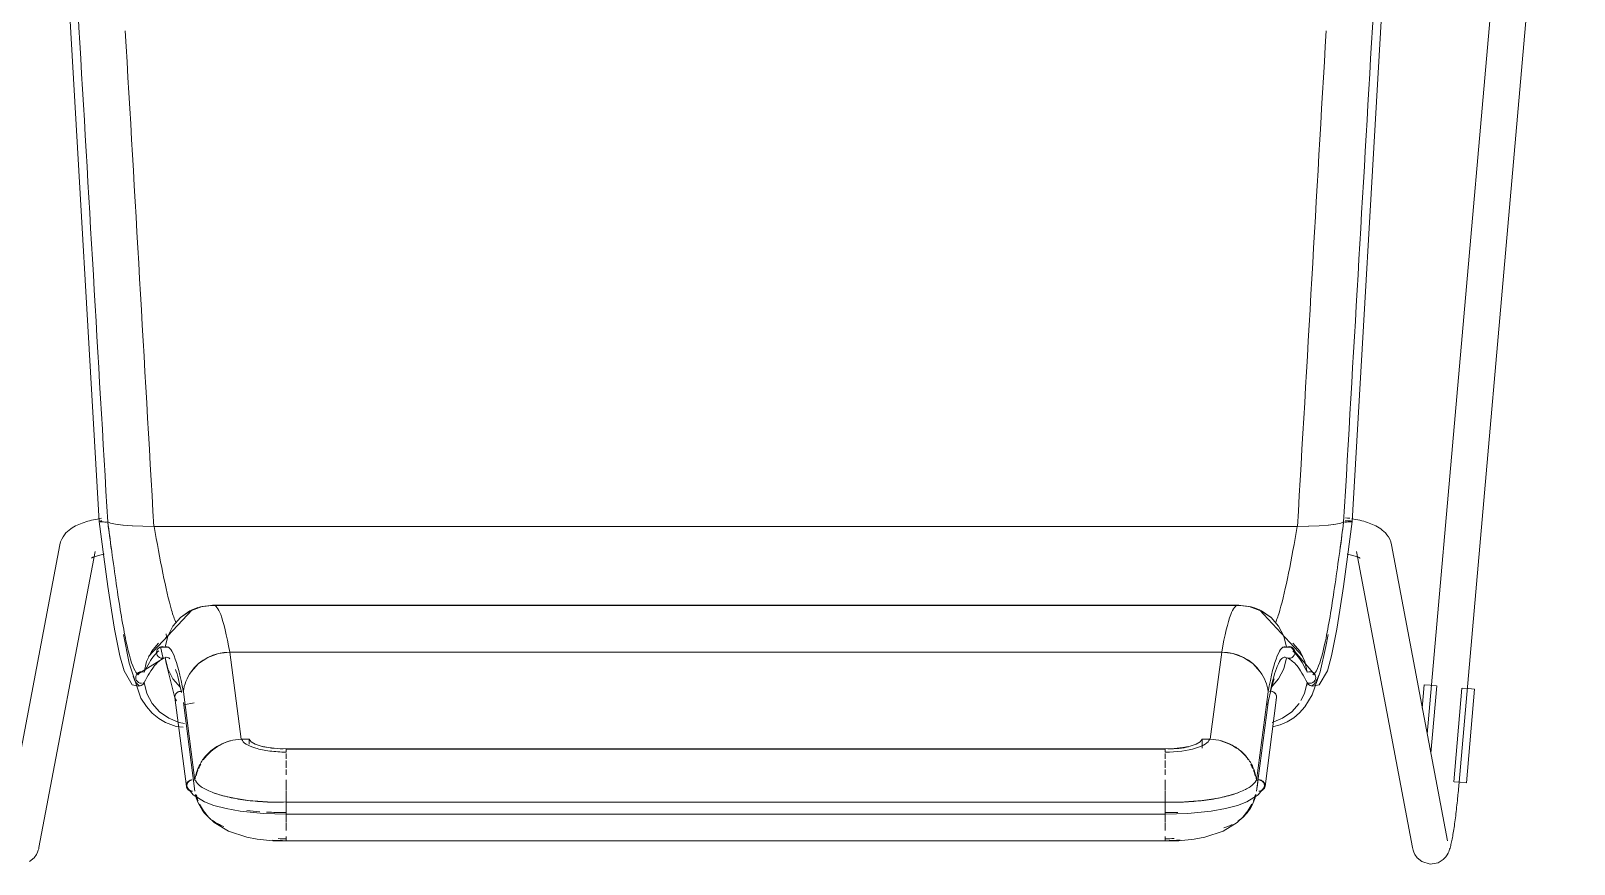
# Model space of a CAD drawing. Header units: millimetres. Extents: x 155927 to 326028, y -36033 to 97293.
# Drawn here: x 175858 to 176376, y 11463 to 11742 of the extents above; entities that cross this region are included whole.
import ezdxf

# ---------------------------------------------------------------- set-up
doc = ezdxf.new("R2010")
doc.units = ezdxf.units.MM
doc.header["$MEASUREMENT"] = 0
doc.layers.add('I-FURN', color=8, linetype='CONTINUOUS', lineweight=9)

msp = doc.modelspace()

# ---------------------------------------------------------------- linework, layer by layer
at = {"layer": 'I-FURN'}
for p, q in [((176363.88, 11930.92), (176326.58, 11506.42)), ((176336.88, 11486.55), (176375.83, 11929.87)), ((175881.16, 11577.84), (175861.88, 11909.75)), ((176301.4, 11577.84), (176320.68, 11909.75)), ((175879.23, 11578.34), (175879.89, 11578.49)), ((175879.89, 11578.49), (175880.57, 11578.62)), ((175880.57, 11578.62), (175881.27, 11578.75)), ((175881.27, 11578.75), (175881.97, 11578.86)), ((176299.87, 11578.97), (176299.15, 11579.07)), ((176300.59, 11578.86), (176299.87, 11578.97)), ((176301.99, 11578.62), (176301.29, 11578.75)), ((176302.67, 11578.49), (176301.99, 11578.62)), ((176303.33, 11578.34), (176302.67, 11578.49)), ((175869.03, 11572.66), (175869.51, 11573.35)), ((175869.51, 11573.35), (175870.02, 11573.95)), ((175870.02, 11573.95), (175870.55, 11574.47)), ((175870.55, 11574.47), (175871.08, 11574.92)), ((175871.08, 11574.92), (175871.61, 11575.32)), ((175871.61, 11575.32), (175872.14, 11575.68)), ((175872.14, 11575.68), (175872.68, 11576)), ((175872.68, 11576), (175873.22, 11576.29)), ((175873.22, 11576.29), (175873.77, 11576.57)), ((175873.77, 11576.57), (175874.33, 11576.82)), ((175874.33, 11576.82), (175874.9, 11577.05)), ((175874.9, 11577.05), (175875.48, 11577.27)), ((175875.48, 11577.27), (175876.08, 11577.48)), ((175876.08, 11577.48), (175876.68, 11577.67)), ((175876.68, 11577.67), (175877.3, 11577.86)), ((175877.3, 11577.86), (175877.93, 11578.03)), ((175877.93, 11578.03), (175878.57, 11578.19)), ((175878.57, 11578.19), (175879.23, 11578.34)), ((175881.16, 11577.84), (175881.22, 11577.89)), ((175881.23, 11577.89), (175881.17, 11577.84)), ((175881.17, 11577.84), (175882.72, 11565.98)), ((175881.7, 11577.99), (175881.41, 11577.94)), ((175881.41, 11577.94), (175881.7, 11577.99)), ((175881.43, 11577.73), (175881.73, 11577.69)), ((175881.73, 11577.69), (175881.43, 11577.73)), ((175882.08, 11578.02), (175881.7, 11577.99)), ((175881.7, 11577.99), (175882.08, 11578.02)), ((175881.73, 11577.69), (175882.12, 11577.66)), ((175882.11, 11577.66), (175881.73, 11577.69)), ((175882.57, 11577.64), (175882.11, 11577.66)), ((175882.12, 11577.66), (175882.57, 11577.64)), ((175882.57, 11577.64), (175883.06, 11577.63)), ((175883.06, 11577.63), (175882.57, 11577.64)), ((175883.06, 11577.63), (175883.56, 11577.63)), ((175883.56, 11577.63), (175883.06, 11577.63)), ((175883.56, 11577.63), (175884.03, 11577.65)), ((175884.03, 11577.65), (175883.56, 11577.63)), ((175884.93, 11577.25), (175884.03, 11577.65)), ((175884.03, 11577.65), (175884.93, 11577.25)), ((175886.67, 11576.88), (175884.93, 11577.25)), ((175884.93, 11577.25), (175886.68, 11576.88)), ((175889.14, 11576.57), (175886.68, 11576.88)), ((175886.68, 11576.88), (175889.17, 11576.57)), ((175892.23, 11576.33), (175889.17, 11576.57)), ((175889.17, 11576.57), (175892.28, 11576.33)), ((175895.75, 11576.18), (175892.27, 11576.33)), ((175892.28, 11576.33), (175895.81, 11576.18)), ((175899.5, 11576.12), (175895.81, 11576.18)), ((175895.81, 11576.18), (175899.58, 11576.12)), ((175899.58, 11576.12), (176282.98, 11576.12)), ((176282.98, 11576.12), (175899.58, 11576.12)), ((176282.98, 11576.12), (176286.75, 11576.18)), ((176286.75, 11576.18), (176283.06, 11576.12)), ((176286.75, 11576.18), (176290.28, 11576.33)), ((176290.29, 11576.33), (176286.81, 11576.18)), ((176290.28, 11576.33), (176293.39, 11576.57)), ((176293.39, 11576.57), (176290.33, 11576.33)), ((176293.39, 11576.57), (176295.88, 11576.88)), ((176295.88, 11576.88), (176293.42, 11576.57)), ((176295.88, 11576.88), (176297.63, 11577.25)), ((176297.63, 11577.25), (176295.89, 11576.88)), ((176298.53, 11577.65), (176297.63, 11577.25)), ((176297.63, 11577.25), (176298.53, 11577.65)), ((176298.53, 11577.65), (176299, 11577.63)), ((176299, 11577.63), (176298.53, 11577.65)), ((176299, 11577.63), (176299.5, 11577.63)), ((176299.5, 11577.63), (176299, 11577.63)), ((176299.54, 11578.05), (176299.04, 11578.05)), ((176299.04, 11578.05), (176299.54, 11578.05)), ((176299.5, 11577.63), (176299.99, 11577.64)), ((176299.99, 11577.64), (176299.5, 11577.63)), ((176300.03, 11578.04), (176299.54, 11578.05)), ((176299.54, 11578.05), (176300.03, 11578.04)), ((176301.39, 11577.84), (176299.84, 11565.98)), ((176299.99, 11577.64), (176300.44, 11577.66)), ((176300.45, 11577.66), (176299.99, 11577.64)), ((176300.48, 11578.02), (176300.03, 11578.04)), ((176300.03, 11578.04), (176300.48, 11578.02)), ((176300.44, 11577.66), (176300.83, 11577.69)), ((176300.83, 11577.69), (176300.45, 11577.66)), ((176300.86, 11577.99), (176300.48, 11578.02)), ((176300.48, 11578.02), (176300.86, 11577.99)), ((176300.83, 11577.69), (176301.13, 11577.73)), ((176301.13, 11577.73), (176300.83, 11577.69)), ((176301.15, 11577.94), (176300.86, 11577.99)), ((176300.86, 11577.99), (176301.15, 11577.94)), ((176301.13, 11577.73), (176301.32, 11577.78)), ((176301.33, 11577.78), (176301.13, 11577.73)), ((176301.33, 11577.89), (176301.15, 11577.94)), ((176301.15, 11577.94), (176301.34, 11577.89)), ((176301.32, 11577.78), (176301.39, 11577.84)), ((176301.39, 11577.84), (176301.33, 11577.89)), ((176301.4, 11577.84), (176301.33, 11577.78)), ((176301.34, 11577.89), (176301.4, 11577.84)), ((176303.99, 11578.19), (176303.33, 11578.34)), ((176304.63, 11578.03), (176303.99, 11578.19)), ((176305.26, 11577.86), (176304.63, 11578.03)), ((176305.88, 11577.67), (176305.26, 11577.86)), ((176306.48, 11577.48), (176305.88, 11577.67)), ((176307.08, 11577.27), (176306.48, 11577.48)), ((176307.66, 11577.05), (176307.08, 11577.27)), ((176308.23, 11576.82), (176307.66, 11577.05)), ((176308.79, 11576.57), (176308.23, 11576.82)), ((176309.34, 11576.29), (176308.79, 11576.57)), ((176309.88, 11576), (176309.34, 11576.29)), ((176310.42, 11575.68), (176309.88, 11576)), ((176310.95, 11575.32), (176310.42, 11575.68)), ((176311.48, 11574.92), (176310.95, 11575.32)), ((176312.01, 11574.47), (176311.48, 11574.92)), ((176312.54, 11573.95), (176312.01, 11574.47)), ((176313.05, 11573.35), (176312.54, 11573.95)), ((176313.53, 11572.66), (176313.05, 11573.35)), ((175867.97, 11569.99), (175849.16, 11470.7)), ((175867.97, 11569.99), (175868.23, 11570.98)), ((175868.23, 11570.98), (175868.59, 11571.87)), ((175868.59, 11571.87), (175869.03, 11572.66)), ((176313.97, 11571.87), (176313.53, 11572.66)), ((176314.33, 11570.98), (176313.97, 11571.87)), ((176314.59, 11569.99), (176314.33, 11570.98)), ((176333.4, 11470.7), (176314.59, 11569.99)), ((175860.95, 11468.47), (175879.76, 11567.76)), ((175878.54, 11565.53), (175878.57, 11565.54)), ((175878.57, 11565.54), (175878.64, 11565.59)), ((175878.64, 11565.59), (175878.73, 11565.63)), ((175878.73, 11565.63), (175878.88, 11565.71)), ((175878.88, 11565.71), (175879.07, 11565.8)), ((175879.07, 11565.8), (175879.31, 11565.89)), ((175879.31, 11565.89), (175879.57, 11565.99)), ((175879.57, 11565.99), (175879.88, 11566.1)), ((175879.88, 11566.1), (175880.21, 11566.21)), ((175880.21, 11566.21), (175880.58, 11566.31)), ((175880.58, 11566.31), (175880.97, 11566.42)), ((175880.97, 11566.42), (175881.4, 11566.53)), ((175881.4, 11566.53), (175881.84, 11566.63)), ((175881.84, 11566.63), (175882.31, 11566.73)), ((175882.31, 11566.73), (175882.8, 11566.83)), ((175882.72, 11565.98), (175884.07, 11556.05)), ((176299.84, 11565.98), (176298.49, 11556.05)), ((176300.25, 11566.73), (176299.76, 11566.83)), ((176300.72, 11566.63), (176300.25, 11566.73)), ((176301.16, 11566.53), (176300.72, 11566.63)), ((176301.59, 11566.42), (176301.16, 11566.53)), ((176301.98, 11566.31), (176301.59, 11566.42)), ((176302.35, 11566.21), (176301.98, 11566.31)), ((176302.68, 11566.1), (176302.35, 11566.21)), ((176302.99, 11565.99), (176302.68, 11566.1)), ((176302.8, 11567.76), (176321.61, 11468.47)), ((176303.25, 11565.89), (176302.99, 11565.99)), ((176303.49, 11565.8), (176303.25, 11565.89)), ((176303.68, 11565.71), (176303.49, 11565.8)), ((176303.83, 11565.63), (176303.68, 11565.71)), ((176303.92, 11565.59), (176303.83, 11565.63)), ((176303.99, 11565.54), (176303.92, 11565.59)), ((176304.02, 11565.53), (176303.99, 11565.54)), ((175884.07, 11556.05), (175885.26, 11548.03)), ((176298.49, 11556.05), (176297.3, 11548.03)), ((175885.26, 11548.03), (175886.29, 11541.72)), ((175897.71, 11532.5), (175912.31, 11548.2)), ((175911.53, 11547.78), (175908.39, 11545.61)), ((175908.39, 11545.6), (175911.53, 11547.77)), ((175911.21, 11547.6), (175915.68, 11549.33)), ((175915.1, 11549.15), (175911.53, 11547.78)), ((175911.53, 11547.77), (175915.1, 11549.14)), ((175912.31, 11548.2), (175914.24, 11548.9)), ((175915.1, 11549.14), (175918.89, 11549.62)), ((175918.89, 11549.62), (175915.1, 11549.15)), ((175915.68, 11549.33), (175919.43, 11549.77)), ((175918.89, 11549.62), (176263.67, 11549.62)), ((176263.67, 11549.62), (175918.89, 11549.62)), ((175958.33, 11549.77), (175919.43, 11549.77)), ((176263.13, 11549.77), (175958.33, 11549.77)), ((176266.88, 11549.33), (176263.13, 11549.77)), ((176263.67, 11549.62), (176267.46, 11549.14)), ((176267.46, 11549.15), (176263.67, 11549.62)), ((176271.35, 11547.6), (176266.88, 11549.33)), ((176271.03, 11547.78), (176267.46, 11549.15)), ((176267.46, 11549.14), (176271.03, 11547.77)), ((176270.25, 11548.2), (176268.32, 11548.9)), ((176284.85, 11532.5), (176270.25, 11548.2)), ((176274.17, 11545.61), (176271.03, 11547.78)), ((176271.03, 11547.77), (176274.17, 11545.6)), ((176297.3, 11548.03), (176296.27, 11541.72)), ((175905.88, 11542.74), (175904.13, 11539.34)), ((175904.13, 11539.34), (175905.89, 11542.73)), ((175908.39, 11545.61), (175905.88, 11542.74)), ((175905.89, 11542.73), (175908.39, 11545.6)), ((176276.68, 11542.74), (176274.17, 11545.61)), ((176274.17, 11545.6), (176276.67, 11542.73)), ((176276.67, 11542.73), (176278.43, 11539.34)), ((176278.43, 11539.34), (176276.68, 11542.74)), ((175886.29, 11541.72), (175888.09, 11532.7)), ((175889.27, 11539.92), (175891.17, 11530.26)), ((175904.13, 11539.34), (175903.24, 11535.63)), ((176279.32, 11535.63), (176278.43, 11539.34)), ((176292.55, 11535.86), (176293.29, 11539.92)), ((176296.27, 11541.72), (176294.47, 11532.7)), ((175888.09, 11532.7), (175889.5, 11527.7)), ((175893.6, 11526.31), (175902.99, 11532.02)), ((175898.65, 11534.18), (175897.01, 11530.85)), ((175897.02, 11530.85), (175898.66, 11534.17)), ((175901.05, 11537.01), (175898.65, 11534.18)), ((175898.66, 11534.18), (175901.05, 11537.01)), ((175900.46, 11534.37), (175900.39, 11533.87)), ((175900.39, 11533.87), (175900.46, 11533.38)), ((175900.4, 11533.87), (175900.46, 11534.36)), ((175900.46, 11533.38), (175900.4, 11533.87)), ((175900.46, 11534.36), (175900.65, 11534.83)), ((175900.65, 11534.83), (175900.46, 11534.37)), ((175900.65, 11532.92), (175900.46, 11533.38)), ((175900.46, 11533.38), (175900.65, 11532.92)), ((175900.65, 11534.83), (175900.95, 11535.23)), ((175900.94, 11535.23), (175900.65, 11534.83)), ((175900.95, 11532.52), (175900.65, 11532.92)), ((175900.65, 11532.92), (175900.94, 11532.52)), ((175901.33, 11535.54), (175900.94, 11535.23)), ((175900.94, 11532.52), (175901.33, 11532.2)), ((175900.95, 11535.23), (175901.33, 11535.54)), ((175901.33, 11532.21), (175900.95, 11532.52)), ((175901.78, 11535.75), (175901.33, 11535.54)), ((175901.33, 11535.54), (175901.78, 11535.74)), ((175901.78, 11532.01), (175901.33, 11532.21)), ((175901.33, 11532.2), (175901.78, 11532)), ((175901.42, 11535.6), (175904.3, 11535.64)), ((175901.72, 11535.73), (175902.56, 11531.84)), ((175901.78, 11535.74), (175902.27, 11535.83)), ((175902.27, 11535.83), (175901.78, 11535.75)), ((175902.27, 11531.92), (175901.78, 11532.01)), ((175901.78, 11532), (175902.27, 11531.92)), ((175902.27, 11535.83), (175902.77, 11535.79)), ((175902.77, 11535.79), (175902.27, 11535.83)), ((175902.77, 11531.96), (175902.27, 11531.92)), ((175902.27, 11531.92), (175902.77, 11531.96)), ((175902.77, 11535.79), (175903.24, 11535.63)), ((175903.24, 11535.63), (175902.77, 11535.79)), ((175903.24, 11532.12), (175902.77, 11531.96)), ((175902.77, 11531.96), (175903.24, 11532.12)), ((175903.24, 11532.12), (175904.13, 11528.41)), ((175903.59, 11530.27), (175903.27, 11532.14)), ((175917.61, 11532.23), (175914.49, 11530.15)), ((175921.15, 11533.54), (175917.61, 11532.23)), ((175924.92, 11534.02), (175921.15, 11533.54)), ((175928.78, 11504.74), (175924.92, 11534.02)), ((175924.92, 11534.02), (176257.64, 11534.02)), ((176257.64, 11534.02), (175924.92, 11534.02)), ((176257.64, 11534.02), (176253.78, 11504.74)), ((176261.41, 11533.54), (176257.64, 11534.02)), ((176264.95, 11532.23), (176261.41, 11533.54)), ((176268.07, 11530.15), (176264.95, 11532.23)), ((176281.14, 11535.6), (176278.26, 11535.64)), ((176278.43, 11528.41), (176279.32, 11532.12)), ((176279.32, 11535.63), (176279.79, 11535.79)), ((176279.79, 11535.79), (176279.32, 11535.63)), ((176279.79, 11531.96), (176279.32, 11532.12)), ((176279.32, 11532.12), (176279.79, 11531.96)), ((176280, 11531.84), (176279.57, 11532.02)), ((176279.79, 11535.79), (176280.29, 11535.83)), ((176280.29, 11535.83), (176279.79, 11535.79)), ((176280.29, 11531.92), (176279.79, 11531.96)), ((176279.79, 11531.96), (176280.29, 11531.92)), ((176280.29, 11535.83), (176280.78, 11535.74)), ((176280.78, 11535.75), (176280.29, 11535.83)), ((176280.78, 11532.01), (176280.29, 11531.92)), ((176280.29, 11531.92), (176280.78, 11532)), ((176281.23, 11535.54), (176280.78, 11535.75)), ((176280.78, 11535.74), (176281.23, 11535.54)), ((176281.23, 11532.21), (176280.78, 11532.01)), ((176280.78, 11532), (176281.23, 11532.2)), ((176288.96, 11526.31), (176280.84, 11535.73)), ((176281.23, 11535.54), (176281.61, 11535.23)), ((176281.62, 11535.23), (176281.23, 11535.54)), ((176281.61, 11532.52), (176281.23, 11532.21)), ((176281.23, 11532.2), (176281.62, 11532.52)), ((176281.51, 11537.01), (176283.9, 11534.17)), ((176283.91, 11534.18), (176281.51, 11537.01)), ((176281.61, 11535.23), (176281.91, 11534.83)), ((176281.91, 11532.92), (176281.61, 11532.52)), ((176281.91, 11534.83), (176281.62, 11535.23)), ((176281.62, 11532.52), (176281.91, 11532.92)), ((176281.91, 11534.83), (176282.1, 11534.36)), ((176282.1, 11534.37), (176281.91, 11534.83)), ((176282.1, 11533.38), (176281.91, 11532.92)), ((176281.91, 11532.92), (176282.1, 11533.38)), ((176282.17, 11533.87), (176282.1, 11534.37)), ((176282.1, 11534.36), (176282.16, 11533.87)), ((176282.16, 11533.87), (176282.1, 11533.38)), ((176282.1, 11533.38), (176282.17, 11533.87)), ((176283.9, 11534.17), (176285.54, 11530.85)), ((176285.55, 11530.85), (176283.91, 11534.18)), ((176290.66, 11527.34), (176292.55, 11535.86)), ((176294.47, 11532.7), (176293.06, 11527.7)), ((175889.5, 11527.7), (175892.27, 11523.07)), ((175891.17, 11530.26), (175895.16, 11518.55)), ((175893.93, 11526.8), (175893.64, 11526.4)), ((175893.65, 11526.4), (175893.94, 11526.8)), ((175894.31, 11527.12), (175893.93, 11526.8)), ((175893.94, 11526.8), (175894.31, 11527.12)), ((175894.31, 11527.12), (175894.76, 11527.33)), ((175894.76, 11527.33), (175894.31, 11527.12)), ((175894.76, 11527.33), (175895.25, 11527.42)), ((175895.25, 11527.42), (175894.76, 11527.33)), ((175895.25, 11527.42), (175895.75, 11527.39)), ((175895.75, 11527.39), (175895.25, 11527.42)), ((175895.75, 11527.39), (175896.23, 11527.24)), ((175896.23, 11527.24), (175895.75, 11527.39)), ((175896.23, 11527.24), (175897.02, 11530.85)), ((175897.01, 11530.85), (175896.23, 11527.24)), ((175906.56, 11518.66), (175903.59, 11530.27)), ((175904.13, 11528.41), (175905.88, 11525.01)), ((175914.49, 11530.15), (175912.01, 11527.41)), ((176270.55, 11527.41), (176268.07, 11530.15)), ((176276.68, 11525.01), (176278.43, 11528.41)), ((176285.54, 11530.85), (176286.33, 11527.24)), ((176286.33, 11527.24), (176285.55, 11530.85)), ((176286.33, 11527.24), (176286.81, 11527.39)), ((176286.81, 11527.39), (176286.33, 11527.24)), ((176286.81, 11527.39), (176287.31, 11527.42)), ((176287.31, 11527.42), (176286.81, 11527.39)), ((176287.31, 11527.42), (176287.8, 11527.33)), ((176287.8, 11527.33), (176287.31, 11527.42)), ((176287.8, 11527.33), (176288.25, 11527.12)), ((176288.25, 11527.12), (176287.8, 11527.33)), ((176287.99, 11519.71), (176290.66, 11527.34)), ((176288.25, 11527.12), (176288.62, 11526.8)), ((176288.63, 11526.8), (176288.25, 11527.12)), ((176288.62, 11526.8), (176288.91, 11526.4)), ((176288.92, 11526.4), (176288.63, 11526.8)), ((176293.06, 11527.7), (176290.29, 11523.07)), ((175892.27, 11523.07), (175894.46, 11522.53)), ((175893.46, 11525.94), (175893.4, 11525.45)), ((175893.4, 11525.45), (175893.47, 11524.97)), ((175893.41, 11525.45), (175893.46, 11525.94)), ((175893.48, 11524.97), (175893.41, 11525.45)), ((175893.46, 11525.94), (175893.65, 11526.4)), ((175893.64, 11526.4), (175893.46, 11525.94)), ((175893.47, 11524.97), (175893.67, 11524.52)), ((175893.67, 11524.52), (175893.48, 11524.97)), ((175893.97, 11524.12), (175893.67, 11524.52)), ((175893.67, 11524.52), (175893.97, 11524.12)), ((175894.36, 11523.82), (175893.97, 11524.12)), ((175893.97, 11524.12), (175894.36, 11523.81)), ((175894.82, 11523.62), (175894.36, 11523.82)), ((175894.36, 11523.81), (175894.81, 11523.62)), ((175894.46, 11522.53), (175895.37, 11522.83)), ((175894.81, 11523.62), (175895.31, 11523.54)), ((175895.31, 11523.55), (175894.82, 11523.62)), ((175896.28, 11523.75), (175895.81, 11523.59)), ((175895.81, 11523.59), (175896.28, 11523.75)), ((175896.43, 11522.8), (175896.28, 11523.75)), ((175896.28, 11523.75), (175897.18, 11520.12)), ((175905.88, 11525.01), (175908.39, 11522.14)), ((176274.41, 11522.61), (176273.04, 11516.32)), ((176274.17, 11522.14), (176276.68, 11525.01)), ((176275.17, 11525.04), (176274.41, 11522.61)), ((176285.38, 11520.12), (176286.28, 11523.75)), ((176286.28, 11523.75), (176286.13, 11522.8)), ((176286.75, 11523.59), (176286.28, 11523.75)), ((176286.28, 11523.75), (176286.75, 11523.59)), ((176287.25, 11523.55), (176286.75, 11523.59)), ((176286.75, 11523.59), (176287.25, 11523.54)), ((176288.1, 11522.53), (176287.19, 11522.83)), ((176287.74, 11523.62), (176287.25, 11523.55)), ((176287.25, 11523.54), (176287.75, 11523.62)), ((176288.2, 11523.82), (176287.74, 11523.62)), ((176287.75, 11523.62), (176288.2, 11523.81)), ((176290.29, 11523.07), (176288.1, 11522.53)), ((176288.59, 11524.12), (176288.2, 11523.82)), ((176288.2, 11523.81), (176288.59, 11524.12)), ((176288.89, 11524.52), (176288.59, 11524.12)), ((176288.59, 11524.12), (176288.89, 11524.52)), ((176288.81, 11526.58), (176288.93, 11526.37)), ((176289.08, 11524.97), (176288.89, 11524.52)), ((176288.89, 11524.52), (176289.09, 11524.97)), ((176288.91, 11526.4), (176289.1, 11525.94)), ((176289.1, 11525.94), (176288.92, 11526.4)), ((176289.15, 11525.45), (176289.08, 11524.97)), ((176289.09, 11524.97), (176289.16, 11525.45)), ((176289.1, 11525.94), (176289.15, 11525.45)), ((176289.16, 11525.45), (176289.1, 11525.94)), ((176325.55, 11523.05), (176324.85, 11515.16)), ((176325.55, 11523.05), (176327.59, 11522.87)), ((176327.59, 11522.87), (176329.65, 11522.69)), ((176327.79, 11500.08), (176329.78, 11522.68)), ((176338.22, 11521.94), (176335.46, 11490.53)), ((176338.35, 11521.93), (176340.41, 11521.75)), ((176342.46, 11521.57), (176339.7, 11490.16)), ((176340.41, 11521.75), (176342.46, 11521.57)), ((175895.16, 11518.55), (175896.98, 11515.72)), ((175897.18, 11520.12), (175898.92, 11516.8)), ((175898.92, 11516.8), (175901.4, 11513.98)), ((175906.6, 11519.44), (175906.53, 11518.97)), ((175906.53, 11518.97), (175906.6, 11518.5)), ((175910.4, 11488.96), (175906.55, 11518.74)), ((175906.79, 11519.88), (175906.6, 11519.44)), ((175906.6, 11518.5), (175906.79, 11518.06)), ((175907.08, 11520.26), (175906.79, 11519.88)), ((175906.79, 11518.06), (175907.08, 11517.68)), ((175907.47, 11520.57), (175907.08, 11520.26)), ((175907.92, 11520.76), (175907.47, 11520.57)), ((175908.41, 11520.84), (175907.92, 11520.76)), ((175908.91, 11520.8), (175908.41, 11520.84)), ((175909.38, 11520.64), (175913.22, 11490.94)), ((175913.24, 11487.4), (175909.4, 11517.1)), ((175909.52, 11516.32), (175913.01, 11517)), ((176273.16, 11517.1), (176269.32, 11487.4)), ((176273.18, 11520.64), (176269.34, 11490.94)), ((176276.01, 11518.74), (176272.16, 11488.96)), ((176274.15, 11520.84), (176273.65, 11520.8)), ((176274.64, 11520.76), (176274.15, 11520.84)), ((176275.09, 11520.57), (176274.64, 11520.76)), ((176275.48, 11520.26), (176275.09, 11520.57)), ((176275.77, 11519.88), (176275.48, 11520.26)), ((176275.96, 11519.44), (176275.77, 11519.88)), ((176275.77, 11518.06), (176275.96, 11518.5)), ((176276.03, 11518.97), (176275.96, 11519.44)), ((176275.96, 11518.5), (176276.03, 11518.97)), ((176281.16, 11513.98), (176283.64, 11516.8)), ((176284.22, 11517.71), (176285.38, 11520.12)), ((176285.49, 11515.6), (176287.99, 11519.71)), ((175896.98, 11515.72), (175898.97, 11513.48)), ((175898.97, 11513.48), (175901.14, 11511.7)), ((175901.14, 11511.7), (175903.41, 11510.36)), ((175901.4, 11513.98), (175904.49, 11511.8)), ((175904.49, 11511.8), (175908, 11510.4)), ((176274.56, 11510.4), (176278.07, 11511.8)), ((176278.07, 11511.8), (176281.16, 11513.98)), ((176279.57, 11510.57), (176281.77, 11511.95)), ((176281.77, 11511.95), (176283.75, 11513.63)), ((176283.75, 11513.63), (176285.49, 11515.6)), ((175903.41, 11510.36), (175907.01, 11509.06)), ((175907.01, 11509.06), (175909.28, 11508.77)), ((175909.75, 11510.04), (175908, 11510.41)), ((175908, 11510.4), (175909.74, 11510.03)), ((176274.7, 11508.89), (176277.21, 11509.55)), ((176277.21, 11509.55), (176279.57, 11510.57)), ((175931.5, 11504.81), (175928.78, 11504.74)), ((175931.5, 11504.81), (175931.5, 11503.15)), ((175932.14, 11503.95), (175931.5, 11504.81)), ((175933.49, 11503.16), (175932.14, 11503.95)), ((175935.47, 11502.49), (175933.49, 11503.16)), ((175937.97, 11501.98), (175935.47, 11502.49)), ((175940.82, 11501.66), (175937.97, 11501.98)), ((175943.85, 11501.55), (175940.82, 11501.66)), ((176238.71, 11501.55), (175943.85, 11501.55)), ((175943.85, 11501.49), (176238.71, 11501.49)), ((176241.74, 11501.66), (176238.71, 11501.55)), ((176244.59, 11501.98), (176241.74, 11501.66)), ((176247.09, 11502.49), (176244.59, 11501.98)), ((176249.07, 11503.16), (176247.09, 11502.49)), ((176250.42, 11503.95), (176249.07, 11503.16)), ((176251.06, 11504.81), (176250.42, 11503.95)), ((176251.06, 11501.8), (176251.06, 11504.81)), ((176253.78, 11504.74), (176251.06, 11504.81)), ((175943.85, 11498.23), (175943.85, 11499.97)), ((175943.85, 11495.18), (175943.85, 11497.64)), ((176238.71, 11499.97), (176238.71, 11498.23)), ((176238.71, 11497.64), (176238.71, 11495.18)), ((175912.47, 11493.37), (175912.79, 11490.93)), ((175943.85, 11492.82), (175943.85, 11494.66)), ((175943.85, 11487.63), (175943.85, 11491.19)), ((176238.71, 11494.66), (176238.71, 11492.82)), ((176238.71, 11491.19), (176238.71, 11487.63)), ((176270.09, 11493.37), (176269.47, 11488.59)), ((176337.65, 11490.34), (176335.59, 11490.52)), ((175910.76, 11488.46), (175912.65, 11486.08)), ((175912.65, 11486.08), (175916.48, 11483.78)), ((175919.18, 11486.92), (175922.62, 11485.82)), ((175922.62, 11485.82), (175927.05, 11484.86)), ((175943.85, 11487.44), (175943.85, 11483.62)), ((175943.85, 11483.62), (175943.85, 11487.44)), ((176238.71, 11483.62), (176238.71, 11487.44)), ((176238.71, 11487.44), (176238.71, 11483.62)), ((176256.54, 11485.05), (176260.04, 11485.85)), ((176260.04, 11485.85), (176262.86, 11486.73)), ((176262.86, 11486.73), (176263.38, 11486.92)), ((176269.91, 11486.08), (176266.08, 11483.78)), ((176271.8, 11488.46), (176269.91, 11486.08)), ((176336.73, 11484.89), (176336.8, 11485.64)), ((176336.8, 11485.64), (176336.87, 11486.39)), ((176336.87, 11486.39), (176336.88, 11486.55)), ((176339.7, 11490.16), (176337.65, 11490.34)), ((175914.78, 11482.97), (175916.12, 11480.7)), ((175916.12, 11480.7), (175917.79, 11478.63)), ((175916.48, 11483.78), (175919.65, 11482.58)), ((175919.65, 11482.58), (175923.69, 11481.5)), ((175923.69, 11481.5), (175928.41, 11480.64)), ((175927.05, 11484.86), (175931.07, 11484.26)), ((175928.41, 11480.64), (175936.29, 11479.84)), ((175931.07, 11484.26), (175937.63, 11483.73)), ((175937.63, 11483.73), (175943.85, 11483.65)), ((176238.71, 11483.65), (175943.85, 11483.65)), ((175943.85, 11479.69), (175943.85, 11483.54)), ((175943.85, 11483.54), (175943.85, 11483.32)), ((175943.85, 11483.32), (175943.85, 11482.99)), ((175943.85, 11482.99), (175943.85, 11482.57)), ((175943.85, 11482.57), (175943.85, 11482.1)), ((175943.85, 11482.1), (175943.85, 11481.6)), ((175943.85, 11481.6), (175943.85, 11481.1)), ((175943.85, 11481.1), (175943.85, 11480.65)), ((175943.85, 11480.65), (175943.85, 11480.26)), ((175943.85, 11480.26), (175943.85, 11479.96)), ((176238.71, 11483.65), (176245.12, 11483.74)), ((176238.71, 11483.65), (176238.71, 11479.69)), ((176238.71, 11483.54), (176238.71, 11483.65)), ((176238.71, 11483.32), (176238.71, 11483.54)), ((176238.71, 11482.99), (176238.71, 11483.32)), ((176238.71, 11482.57), (176238.71, 11482.99)), ((176238.71, 11482.1), (176238.71, 11482.57)), ((176238.71, 11481.6), (176238.71, 11482.1)), ((176238.71, 11481.1), (176238.71, 11481.6)), ((176238.71, 11480.65), (176238.71, 11481.1)), ((176238.71, 11480.26), (176238.71, 11480.65)), ((176238.71, 11479.96), (176238.71, 11480.26)), ((176245.12, 11483.74), (176251.1, 11484.22)), ((176254.15, 11480.64), (176246.27, 11479.84)), ((176251.1, 11484.22), (176256.54, 11485.05)), ((176258.87, 11481.5), (176254.15, 11480.64)), ((176262.91, 11482.58), (176258.87, 11481.5)), ((176266.08, 11483.78), (176262.91, 11482.58)), ((176266.44, 11480.7), (176264.77, 11478.63)), ((176267.78, 11482.97), (176266.44, 11480.7)), ((176336.19, 11479.77), (176336.27, 11480.48)), ((176336.27, 11480.48), (176336.35, 11481.2)), ((176336.35, 11481.2), (176336.43, 11481.93)), ((176336.43, 11481.93), (176336.51, 11482.66)), ((176336.51, 11482.66), (176336.58, 11483.4)), ((176336.58, 11483.4), (176336.66, 11484.14)), ((176336.66, 11484.14), (176336.73, 11484.89)), ((175917.79, 11478.63), (175919.76, 11476.8)), ((175919.76, 11476.8), (175924.48, 11473.93)), ((175936.29, 11479.84), (175943.85, 11479.69)), ((175943.85, 11479.96), (175943.85, 11479.76)), ((175943.85, 11479.93), (175943.85, 11476.91)), ((175943.85, 11476.92), (175943.85, 11479.93)), ((175943.85, 11479.76), (175943.85, 11479.69)), ((175943.85, 11479.69), (176238.71, 11479.69)), ((175943.85, 11474.17), (175943.85, 11476.75)), ((176238.71, 11479.76), (176238.71, 11479.96)), ((176238.71, 11476.91), (176238.71, 11479.93)), ((176238.71, 11479.93), (176238.71, 11476.92)), ((176246.27, 11479.84), (176238.71, 11479.69)), ((176238.71, 11479.69), (176238.71, 11479.76)), ((176238.71, 11476.75), (176238.71, 11474.17)), ((176262.8, 11476.8), (176258.08, 11473.93)), ((176264.77, 11478.63), (176262.8, 11476.8)), ((176335.48, 11474.54), (176335.57, 11475.14)), ((176335.57, 11475.14), (176335.66, 11475.76)), ((176335.66, 11475.76), (176335.75, 11476.4)), ((176335.75, 11476.4), (176335.84, 11477.05)), ((176335.84, 11477.05), (176335.93, 11477.71)), ((176335.93, 11477.71), (176336.02, 11478.39)), ((176336.02, 11478.39), (176336.1, 11479.07)), ((176336.1, 11479.07), (176336.19, 11479.77)), ((175924.48, 11473.93), (175930.63, 11471.9)), ((175930.63, 11471.9), (175934.13, 11471.25)), ((175934.13, 11471.25), (175939.34, 11470.73)), ((175939.34, 11470.73), (175943.85, 11470.65)), ((175943.85, 11470.67), (175943.85, 11472.14)), ((175943.85, 11470.82), (175943.85, 11470.65)), ((175943.85, 11470.65), (176238.71, 11470.65)), ((176238.71, 11472.14), (176238.71, 11470.67)), ((176238.71, 11470.65), (176238.71, 11470.82)), ((176243.22, 11470.73), (176238.71, 11470.65)), ((176248.43, 11471.25), (176243.22, 11470.73)), ((176251.93, 11471.9), (176248.43, 11471.25)), ((176258.08, 11473.93), (176251.93, 11471.9)), ((176334.53, 11469.48), (176334.63, 11469.91)), ((176334.63, 11469.91), (176334.73, 11470.35)), ((176334.73, 11470.35), (176334.83, 11470.81)), ((176334.83, 11470.81), (176334.92, 11471.29)), ((176334.92, 11471.29), (176335.02, 11471.79)), ((176335.02, 11471.79), (176335.11, 11472.3)), ((176335.11, 11472.3), (176335.2, 11472.83)), ((176335.2, 11472.83), (176335.3, 11473.39)), ((176335.3, 11473.39), (176335.39, 11473.95)), ((176335.39, 11473.95), (176335.48, 11474.54)), ((175857.81, 11463.71), (175859.39, 11465.03)), ((175859.39, 11465.03), (175860.14, 11466.11)), ((175860.14, 11466.11), (175860.51, 11466.91)), ((175860.51, 11466.91), (175860.72, 11467.53)), ((175860.72, 11467.53), (175860.86, 11468.05)), ((175860.86, 11468.05), (175860.95, 11468.47)), ((176321.7, 11468.05), (176321.61, 11468.47)), ((176321.84, 11467.53), (176321.7, 11468.05)), ((176322.05, 11466.91), (176321.84, 11467.53)), ((176322.42, 11466.11), (176322.05, 11466.91)), ((176323.17, 11465.03), (176322.42, 11466.11)), ((176324.75, 11463.71), (176323.17, 11465.03)), ((176331.91, 11464.4), (176332.77, 11465.31)), ((176332.77, 11465.31), (176333.25, 11466.01)), ((176333.25, 11466.01), (176333.55, 11466.57)), ((176333.55, 11466.57), (176333.77, 11467.05)), ((176333.77, 11467.05), (176333.94, 11467.47)), ((176333.94, 11467.47), (176334.08, 11467.88)), ((176334.08, 11467.88), (176334.2, 11468.27)), ((176334.2, 11468.27), (176334.32, 11468.67)), ((176334.32, 11468.67), (176334.43, 11469.07)), ((176334.43, 11469.07), (176334.53, 11469.48)), ((176324.75, 11463.71), (176327.5, 11462.87)), ((176327.5, 11462.87), (176330.26, 11463.36)), ((176330.26, 11463.36), (176331.91, 11464.4))]:
    msp.add_line(p, q, dxfattribs=at)
for centre, major_axis, ratio, start_param, end_param in [((175925.05, 11518.95), (15.78, 0), 0.955139, 1.579038, 2.545717), ((176257.51, 11518.95), (15.78, 0), 0.955139, 0.595876, 1.562553), ((175925.05, 11518.95), (15.78, 0), 0.955139, 2.545839, 2.787386), ((176257.51, 11518.95), (15.78, 0), 0.955139, 0.354206, 0.595753), ((175925.05, 11518.95), (15.78, 0), 0.955139, 2.787556, 3.029056), ((176257.51, 11518.95), (15.78, 0), 0.955139, 0.112537, 0.354036), ((175908.5, 11518.97), (1.96, 0), 0.955139, 1.359855, 3.903556), ((176274.06, 11518.97), (1.96, 0), 0.955139, 5.775592, 8.064923), ((175943.85, 11486.4), (0, 15.75), 0.000004, 0.290246, 0.472486), ((176238.71, 11486.4), (0, 15.75), 0.000004, 5.8107, 5.99294), ((175943.85, 11474.93), (12.4, 0), 0.287441, 4.492176, 4.712389), ((176238.71, 11474.93), (12.4, 0), 0.287441, 4.712389, 4.950404)]:
    msp.add_ellipse(centre, major_axis=major_axis, ratio=ratio, start_param=start_param, end_param=end_param, dxfattribs=at)
for points in [[(175864.71, 11909.65), (175867.93, 11854.24), (175874.37, 11743.48), (175880.81, 11632.89), (175884.03, 11577.65)], [(176317.85, 11909.65), (176314.63, 11854.24), (176308.19, 11743.48), (176301.75, 11632.89), (176298.53, 11577.65)], [(175899.5, 11576.12), (175896.31, 11631.48), (175893.11, 11686.9), (175889.92, 11742.36)], [(176292.65, 11742.36), (176289.45, 11686.9), (176286.25, 11631.48), (176283.06, 11576.12)], [(175885.23, 11568.28), (175884.84, 11571.38), (175884.44, 11574.51), (175884.05, 11577.64)], [(176297.35, 11568.48), (176297.74, 11571.51), (176298.13, 11574.58), (176298.51, 11577.64)], [(175919.43, 11549.77), (175919.25, 11549.77), (175919.07, 11549.72), (175918.89, 11549.62)], [(176263.67, 11549.62), (176263.49, 11549.72), (176263.31, 11549.77), (176263.13, 11549.77)], [(175903.8, 11538.69), (175903.74, 11539.15), (175903.68, 11539.62), (175903.63, 11540.09)], [(175909.38, 11520.64), (175908.35, 11526.15), (175906.31, 11534.21), (175904.26, 11536.18), (175903.24, 11535.63)], [(175904.87, 11531.7), (175904.33, 11532.27), (175903.78, 11532.41), (175903.24, 11532.12)], [(176273.18, 11520.64), (176274.21, 11526.15), (176276.25, 11534.21), (176278.3, 11536.18), (176279.32, 11535.63)], [(175908.75, 11520.43), (175908.09, 11523.56), (175907.43, 11526.48), (175906.77, 11528.2)], [(175928.78, 11504.74), (175927.49, 11504.7), (175924.99, 11504.34), (175921.39, 11502.93), (175918.24, 11500.74), (175915.71, 11497.9), (175913.95, 11494.56), (175913.37, 11492.18), (175913.22, 11490.94)], [(175943.85, 11500.43), (175941.96, 11500.46), (175938.22, 11500.72), (175933.43, 11501.68), (175930.1, 11503.07), (175929.16, 11504.17), (175929.03, 11504.73)], [(175935.48, 11502.44), (175937.49, 11501.91), (175940.14, 11501.63), (175942.85, 11501.53)], [(176253.53, 11504.73), (176253.27, 11503.62), (176249.89, 11501.45), (176242.49, 11500.48), (176238.71, 11500.43)], [(176239.54, 11501.5), (176242.01, 11501.55), (176244.79, 11501.76), (176246.49, 11502.25)], [(176269.34, 11490.94), (176269.19, 11492.18), (176268.61, 11494.56), (176266.85, 11497.9), (176264.32, 11500.74), (176261.17, 11502.93), (176257.57, 11504.34), (176255.07, 11504.7), (176253.78, 11504.74)], [(175914.47, 11494.94), (175914.69, 11495.46), (175914.93, 11495.97), (175915.2, 11496.46)], [(176267.36, 11496.45), (176267.63, 11495.96), (176267.83, 11495.45), (176267.99, 11494.92)], [(175919.01, 11486.98), (175917.55, 11487.55), (175915.09, 11488.82), (175913.78, 11490.22), (175913.42, 11490.95)], [(175913.68, 11492.46), (175913.84, 11493.16), (175914.05, 11493.86), (175914.3, 11494.54)], [(176269.14, 11490.95), (176268.78, 11490.22), (176267.47, 11488.82), (176263.77, 11486.92), (176258.7, 11485.39), (176252.56, 11484.28), (176245.7, 11483.65), (176241.05, 11483.58), (176238.71, 11483.62)], [(176268.25, 11494.53), (176268.51, 11493.85), (176268.68, 11493.16), (176268.82, 11492.45)], [(176269.6, 11491.1), (176269.69, 11491.11), (176269.85, 11491.13), (176270.02, 11491.13), (176270.1, 11491.13)], [(175914.31, 11484.06), (175914.05, 11484.72), (175913.89, 11485.39), (175913.74, 11486.08)], [(176268.85, 11485.99), (176268.7, 11485.33), (176268.5, 11484.69), (176268.26, 11484.05)], [(175935.05, 11480.47), (175933.57, 11480.58), (175932.12, 11480.72), (175930.7, 11480.9)], [(175943.85, 11480.22), (175941.64, 11480.18), (175939.44, 11480.22), (175937.25, 11480.33)], [(176242.97, 11480.24), (176241.56, 11480.2), (176240.14, 11480.2), (176238.71, 11480.22)], [(176258.31, 11475.1), (176259.27, 11475.36), (176260.2, 11475.7), (176261.09, 11476.13)], [(175943.85, 11470.74), (175942.28, 11470.74), (175940.72, 11470.8), (175939.25, 11470.93)], [(176243.68, 11470.96), (176242.09, 11470.81), (176240.42, 11470.74), (176238.71, 11470.74)]]:
    msp.add_open_spline(points, degree=3, dxfattribs=at)
for points, knots in [([(175894.4, 11526.36), (175893.99, 11526.55), (175892.57, 11528.15), (175890.13, 11536.45), (175887.08, 11554.89), (175885.05, 11570.1), (175884.03, 11577.65)], [0.1500589, 0.1500589, 0.1500589, 0.1500589, 0.25, 0.5, 0.75, 1, 1, 1, 1]), ([(175906.88, 11543.85), (175906.39, 11545), (175904.93, 11549.24), (175902.5, 11559.95), (175900.55, 11570.73), (175899.58, 11576.12)], [0.375, 0.375, 0.375, 0.375, 0.5, 0.75, 1, 1, 1, 1]), ([(176282.98, 11576.12), (176282.01, 11570.73), (176280.06, 11559.95), (176277.63, 11549.24), (176276.17, 11545), (176275.68, 11543.85)], [0, 0, 0, 0, 0.25, 0.5, 0.625, 0.625, 0.625, 0.625]), ([(176288.16, 11526.36), (176288.57, 11526.55), (176289.99, 11528.15), (176292.43, 11536.45), (176295.48, 11554.89), (176297.51, 11570.1), (176298.53, 11577.65)], [0.1500588, 0.1500588, 0.1500588, 0.1500588, 0.25, 0.5, 0.75, 1, 1, 1, 1]), ([(175924.92, 11534.02), (175923.92, 11539.75), (175922.09, 11547.39), (175920.25, 11549.77), (175919.43, 11549.77)], [0, 0, 0, 0, 0.5, 0.9107153, 0.9107153, 0.9107153, 0.9107153]), ([(176263.13, 11549.77), (176262.31, 11549.77), (176260.47, 11547.39), (176258.64, 11539.75), (176257.64, 11534.02)], [0.0892846, 0.0892846, 0.0892846, 0.0892846, 0.5, 1, 1, 1, 1]), ([(175901.11, 11534.37), (175900.65, 11533.97), (175899.02, 11532.3), (175897.4, 11529.65), (175896.23, 11527.24)], [0.3036932, 0.3036932, 0.3036932, 0.3036932, 0.5, 1, 1, 1, 1]), ([(176273.88, 11520.74), (176274.67, 11524.45), (176276.48, 11530.94), (176278.3, 11532.67), (176279.32, 11532.12)], [0.1122148, 0.1122148, 0.1122148, 0.1122148, 0.5, 1, 1, 1, 1]), ([(176281.45, 11534.37), (176281.91, 11533.97), (176283.54, 11532.3), (176285.16, 11529.65), (176286.33, 11527.24)], [0.303693, 0.303693, 0.303693, 0.303693, 0.5, 1, 1, 1, 1]), ([(175902.56, 11531.84), (175901.62, 11531.37), (175899.53, 11529.58), (175897.44, 11526.15), (175896.28, 11523.75)], [0.0974617, 0.0974617, 0.0974617, 0.0974617, 0.5, 1, 1, 1, 1]), ([(176280, 11531.84), (176280.94, 11531.37), (176283.03, 11529.58), (176285.12, 11526.15), (176286.28, 11523.75)], [0.0974621, 0.0974621, 0.0974621, 0.0974621, 0.5, 1, 1, 1, 1]), ([(175896.28, 11523.75), (175895.25, 11522.2), (175894, 11522.42), (175892.74, 11525.33), (175892.51, 11525.96)], [0, 0, 0, 0, 0.25, 0.3070827, 0.3070827, 0.3070827, 0.3070827]), ([(176286.28, 11523.75), (176287.31, 11522.2), (176288.59, 11522.43), (176289.87, 11525.45), (176290.13, 11526.17)], [0, 0, 0, 0, 0.25, 0.3133981, 0.3133981, 0.3133981, 0.3133981]), ([(175916.06, 11497.82), (175917.49, 11499.88), (175920.43, 11502.38), (175924.01, 11503.95), (175925.25, 11504.19)], [-0.6666667, -0.6666667, -0.6666667, -0.6666667, -0.3333333, -0.1666667, -0.1666667, -0.1666667, -0.1666667]), ([(176257.31, 11504.19), (176258.54, 11503.87), (176262.06, 11502.44), (176265.37, 11499.97), (176266.5, 11497.82)], [-0.8333333, -0.8333333, -0.8333333, -0.8333333, -0.6666667, -0.3333333, -0.3333333, -0.3333333, -0.3333333]), ([(175912.37, 11491.12), (175912.22, 11491.12), (175912, 11491.09), (175911.71, 11491.01), (175911.44, 11490.9), (175911.13, 11490.7), (175910.81, 11490.39), (175910.57, 11490.02), (175910.44, 11489.67), (175910.39, 11489.36), (175910.39, 11489.08), (175910.42, 11488.82), (175910.49, 11488.57), (175910.61, 11488.32), (175910.8, 11488.02), (175911.12, 11487.71), (175911.52, 11487.5), (175911.87, 11487.4), (175912.13, 11487.36), (175912.3, 11487.35), (175912.37, 11487.35)], [0.1111111, 0.1111111, 0.1111111, 0.1111111, 0.1666667, 0.1944444, 0.2222222, 0.2777778, 0.3333333, 0.3888889, 0.4444444, 0.4791667, 0.5138889, 0.5486111, 0.5833333, 0.6180556, 0.6527778, 0.7222222, 0.7916667, 0.8263889, 0.8611111, 0.8888889, 0.8888889, 0.8888889, 0.8888889]), ([(175912.46, 11487.37), (175912.29, 11487.38), (175912.01, 11487.42), (175911.62, 11487.56), (175911.21, 11487.82), (175910.75, 11488.34), (175910.5, 11489.2), (175910.73, 11489.99), (175911.12, 11490.52), (175911.51, 11490.84), (175911.81, 11490.98), (175911.97, 11491.03)], [-0.875, -0.875, -0.875, -0.875, -0.8125, -0.765625, -0.71875, -0.625, -0.5, -0.375, -0.3125, -0.25, -0.1875, -0.1875, -0.1875, -0.1875]), ([(176270.19, 11487.36), (176270.34, 11487.35), (176270.56, 11487.37), (176270.85, 11487.44), (176271.12, 11487.54), (176271.43, 11487.72), (176271.75, 11488.01), (176271.99, 11488.37), (176272.12, 11488.72), (176272.17, 11489.03), (176272.17, 11489.3), (176272.14, 11489.57), (176272.07, 11489.82), (176271.95, 11490.07), (176271.76, 11490.38), (176271.44, 11490.71), (176271.04, 11490.94), (176270.69, 11491.06), (176270.32, 11491.13), (176269.87, 11491.12), (176269.52, 11491.02), (176269.34, 11490.94)], [0.1111111, 0.1111111, 0.1111111, 0.1111111, 0.1666667, 0.1944444, 0.2222222, 0.2777778, 0.3333333, 0.3888889, 0.4444444, 0.4791667, 0.5138889, 0.5486111, 0.5833333, 0.6180556, 0.6527778, 0.7222222, 0.7916667, 0.8263889, 0.8611111, 0.9305556, 1, 1, 1, 1]), ([(176270.59, 11491.03), (176270.71, 11490.99), (176270.94, 11490.9), (176271.35, 11490.62), (176271.81, 11490.07), (176272.06, 11489.2), (176271.83, 11488.42), (176271.44, 11487.91), (176271.05, 11487.61), (176270.6, 11487.42), (176270.27, 11487.38), (176270.1, 11487.37)], [-0.8125, -0.8125, -0.8125, -0.8125, -0.765625, -0.71875, -0.625, -0.5, -0.375, -0.3125, -0.25, -0.1875, -0.125, -0.125, -0.125, -0.125]), ([(175913.45, 11486.19), (175913.61, 11485.46), (175914.17, 11483.58), (175915.72, 11480.75), (175917.4, 11478.92), (175918.35, 11478.14)], [0.0634811, 0.0634811, 0.0634811, 0.0634811, 0.1666667, 0.3333333, 0.5, 0.5, 0.5, 0.5]), ([(175942.92, 11483.61), (175940.89, 11483.59), (175936.55, 11483.68), (175930.01, 11484.28), (175923.9, 11485.37), (175920.68, 11486.38), (175919.19, 11486.92)], [0.0222495, 0.0222495, 0.0222495, 0.0222495, 0.1666667, 0.3333333, 0.5, 0.6602535, 0.6602535, 0.6602535, 0.6602535]), ([(176263.06, 11477.27), (176263.46, 11477.55), (176264.83, 11478.58), (176266.83, 11480.75), (176268.44, 11483.6), (176268.91, 11485.54), (176269.08, 11486.31)], [0.434972, 0.434972, 0.434972, 0.434972, 0.5, 0.6666667, 0.8333333, 0.9407177, 0.9407177, 0.9407177, 0.9407177]), ([(175919.15, 11477.52), (175919.88, 11476.99), (175921.13, 11476.28), (175922.46, 11475.65), (175922.97, 11475.45)], [0.5455526, 0.5455526, 0.5455526, 0.5455526, 0.6666667, 0.739481, 0.739481, 0.739481, 0.739481])]:
    msp.add_open_spline(points, degree=3, knots=knots, dxfattribs=at)

doc.saveas('drawing.dxf')
